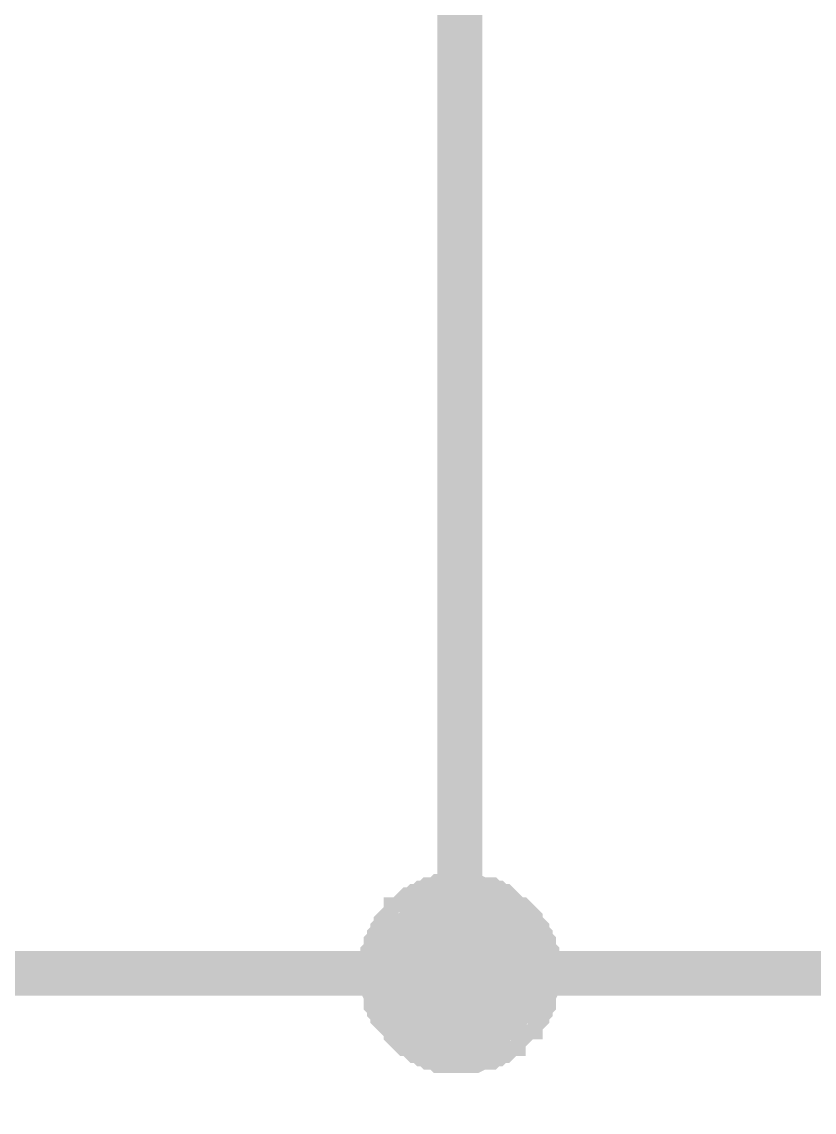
# Model space of a CAD drawing. Header units: millimetres. Extents: x 0 to 800, y 0 to 567.
# Drawn here: x 117.94 to 123.23, y 39.39 to 46.68 of the extents above; entities that cross this region are included whole.
import ezdxf

# ---------------------------------------------------------------- set-up
doc = ezdxf.new("R2010")
doc.units = ezdxf.units.MM
doc.layers.add('Sheet', color=255, linetype='Continuous')

msp = doc.modelspace()

# ---------------------------------------------------------------- linework, layer by layer
at = {"layer": 'Sheet'}
for points, const_width in [([(133.6785, 50.666), (133.6785, 40.3178), (120.8662, 40.3178)], 0.2997), ([(120.8662, 40.3178), (120.8662, 50.4868)], 0.2997), ([(120.351, 40.3178), (120.351, 40.3402), (120.351, 40.3626), (120.351, 40.4074), (120.351, 40.4298), (120.3734, 40.4522), (120.3734, 40.4746), (120.3734, 40.497), (120.3958, 40.5194), (120.3958, 40.5418), (120.4182, 40.5642), (120.4182, 40.5866), (120.4406, 40.609), (120.4406, 40.6314), (120.463, 40.6538), (120.4854, 40.6762), (120.5078, 40.6762), (120.5078, 40.6986), (120.5302, 40.721), (120.5526, 40.7434), (120.575, 40.7434), (120.5974, 40.7658), (120.6198, 40.7658), (120.6422, 40.7882), (120.6646, 40.7882), (120.687, 40.8106), (120.7094, 40.8106), (120.7318, 40.8106), (120.7542, 40.833), (120.7766, 40.833), (120.8214, 40.833), (120.8438, 40.833), (120.8662, 40.833)], 0.2997), ([(120.351, 40.3178), (120.351, 40.3402), (120.351, 40.3626), (120.351, 40.4074), (120.351, 40.4298), (120.3734, 40.4522), (120.3734, 40.4746), (120.3734, 40.497), (120.3958, 40.5194), (120.3958, 40.5418), (120.4182, 40.5642), (120.4182, 40.5866), (120.4406, 40.609), (120.4406, 40.6314), (120.463, 40.6538), (120.4854, 40.6762), (120.5078, 40.6762), (120.5078, 40.6986), (120.5302, 40.721), (120.5526, 40.7434), (120.575, 40.7434), (120.5974, 40.7658), (120.6198, 40.7658), (120.6422, 40.7882), (120.6646, 40.7882), (120.687, 40.8106), (120.7094, 40.8106), (120.7318, 40.8106), (120.7542, 40.833), (120.7766, 40.833), (120.8214, 40.833), (120.8438, 40.833), (120.8662, 40.833)], 0.2997), ([(120.351, 40.3178), (120.351, 40.3402), (120.351, 40.3626), (120.351, 40.4074), (120.351, 40.4298), (120.3734, 40.4522), (120.3734, 40.4746), (120.3734, 40.497), (120.3958, 40.5194), (120.3958, 40.5418), (120.4182, 40.5642), (120.4182, 40.5866), (120.4406, 40.609), (120.4406, 40.6314), (120.463, 40.6538), (120.4854, 40.6762), (120.5078, 40.6762), (120.5078, 40.6986), (120.5302, 40.721), (120.5526, 40.7434), (120.575, 40.7434), (120.5974, 40.7658), (120.6198, 40.7658), (120.6422, 40.7882), (120.6646, 40.7882), (120.687, 40.8106), (120.7094, 40.8106), (120.7318, 40.8106), (120.7542, 40.833), (120.7766, 40.833), (120.8214, 40.833), (120.8438, 40.833), (120.8662, 40.833)], 0.2997), ([(120.351, 40.3178), (120.351, 40.3402), (120.351, 40.3626), (120.351, 40.4074), (120.351, 40.4298), (120.3734, 40.4522), (120.3734, 40.4746), (120.3734, 40.497), (120.3958, 40.5194), (120.3958, 40.5418), (120.4182, 40.5642), (120.4182, 40.5866), (120.4406, 40.609), (120.4406, 40.6314), (120.463, 40.6538), (120.4854, 40.6762), (120.5078, 40.6762), (120.5078, 40.6986), (120.5302, 40.721), (120.5526, 40.7434), (120.575, 40.7434), (120.5974, 40.7658), (120.6198, 40.7658), (120.6422, 40.7882), (120.6646, 40.7882), (120.687, 40.8106), (120.7094, 40.8106), (120.7318, 40.8106), (120.7542, 40.833), (120.7766, 40.833), (120.8214, 40.833), (120.8438, 40.833), (120.8662, 40.833)], 0.2997), ([(120.351, 40.3178), (120.351, 40.3402), (120.351, 40.3626), (120.351, 40.4074), (120.351, 40.4298), (120.3734, 40.4522), (120.3734, 40.4746), (120.3734, 40.497), (120.3958, 40.5194), (120.3958, 40.5418), (120.4182, 40.5642), (120.4182, 40.5866), (120.4406, 40.609), (120.4406, 40.6314), (120.463, 40.6538), (120.4854, 40.6762), (120.5078, 40.6762), (120.5078, 40.6986), (120.5302, 40.721), (120.5526, 40.7434), (120.575, 40.7434), (120.5974, 40.7658), (120.6198, 40.7658), (120.6422, 40.7882), (120.6646, 40.7882), (120.687, 40.8106), (120.7094, 40.8106), (120.7318, 40.8106), (120.7542, 40.833), (120.7766, 40.833), (120.8214, 40.833), (120.8438, 40.833), (120.8662, 40.833)], 0.2997), ([(120.351, 40.3178), (120.351, 40.3402), (120.351, 40.3626), (120.351, 40.4074), (120.351, 40.4298), (120.3734, 40.4522), (120.3734, 40.4746), (120.3734, 40.497), (120.3958, 40.5194), (120.3958, 40.5418), (120.4182, 40.5642), (120.4182, 40.5866), (120.4406, 40.609), (120.4406, 40.6314), (120.463, 40.6538), (120.4854, 40.6762), (120.5078, 40.6762), (120.5078, 40.6986), (120.5302, 40.721), (120.5526, 40.7434), (120.575, 40.7434), (120.5974, 40.7658), (120.6198, 40.7658), (120.6422, 40.7882), (120.6646, 40.7882), (120.687, 40.8106), (120.7094, 40.8106), (120.7318, 40.8106), (120.7542, 40.833), (120.7766, 40.833), (120.8214, 40.833), (120.8438, 40.833), (120.8662, 40.833)], 0.2997), ([(120.8662, 40.833), (120.8662, 40.833)], 0.2997), ([(120.8662, 40.833), (120.8886, 40.833), (120.911, 40.833), (120.9334, 40.833), (120.9558, 40.833), (121.0006, 40.8106), (121.023, 40.8106), (121.0454, 40.8106), (121.0678, 40.7882), (121.0902, 40.7882), (121.1126, 40.7658), (121.135, 40.7658), (121.1574, 40.7434), (121.1574, 40.7434), (121.1798, 40.721), (121.2022, 40.6986), (121.2246, 40.6762), (121.247, 40.6762), (121.2694, 40.6538), (121.2694, 40.6314), (121.2918, 40.609), (121.3142, 40.5866), (121.3142, 40.5642), (121.3366, 40.5418), (121.3366, 40.5194), (121.359, 40.497), (121.359, 40.4746), (121.359, 40.4522), (121.3814, 40.4298), (121.3814, 40.4074), (121.3814, 40.3626), (121.3814, 40.3402), (121.3814, 40.3178)], 0.2997), ([(120.8662, 40.833), (120.8662, 40.833)], 0.2997), ([(120.8662, 40.833), (120.8886, 40.833), (120.911, 40.833), (120.9334, 40.833), (120.9558, 40.833), (121.0006, 40.8106), (121.023, 40.8106), (121.0454, 40.8106), (121.0678, 40.7882), (121.0902, 40.7882), (121.1126, 40.7658), (121.135, 40.7658), (121.1574, 40.7434), (121.1574, 40.7434), (121.1798, 40.721), (121.2022, 40.6986), (121.2246, 40.6762), (121.247, 40.6762), (121.2694, 40.6538), (121.2694, 40.6314), (121.2918, 40.609), (121.3142, 40.5866), (121.3142, 40.5642), (121.3366, 40.5418), (121.3366, 40.5194), (121.359, 40.497), (121.359, 40.4746), (121.359, 40.4522), (121.3814, 40.4298), (121.3814, 40.4074), (121.3814, 40.3626), (121.3814, 40.3402), (121.3814, 40.3178)], 0.2997), ([(120.8662, 40.833), (120.8662, 40.833)], 0.2997), ([(120.8662, 40.833), (120.8886, 40.833), (120.911, 40.833), (120.9334, 40.833), (120.9558, 40.833), (121.0006, 40.8106), (121.023, 40.8106), (121.0454, 40.8106), (121.0678, 40.7882), (121.0902, 40.7882), (121.1126, 40.7658), (121.135, 40.7658), (121.1574, 40.7434), (121.1574, 40.7434), (121.1798, 40.721), (121.2022, 40.6986), (121.2246, 40.6762), (121.247, 40.6762), (121.2694, 40.6538), (121.2694, 40.6314), (121.2918, 40.609), (121.3142, 40.5866), (121.3142, 40.5642), (121.3366, 40.5418), (121.3366, 40.5194), (121.359, 40.497), (121.359, 40.4746), (121.359, 40.4522), (121.3814, 40.4298), (121.3814, 40.4074), (121.3814, 40.3626), (121.3814, 40.3402), (121.3814, 40.3178)], 0.2997), ([(120.8662, 40.833), (120.8662, 40.833)], 0.2997), ([(120.8662, 40.833), (120.8886, 40.833), (120.911, 40.833), (120.9334, 40.833), (120.9558, 40.833), (121.0006, 40.8106), (121.023, 40.8106), (121.0454, 40.8106), (121.0678, 40.7882), (121.0902, 40.7882), (121.1126, 40.7658), (121.135, 40.7658), (121.1574, 40.7434), (121.1574, 40.7434), (121.1798, 40.721), (121.2022, 40.6986), (121.2246, 40.6762), (121.247, 40.6762), (121.2694, 40.6538), (121.2694, 40.6314), (121.2918, 40.609), (121.3142, 40.5866), (121.3142, 40.5642), (121.3366, 40.5418), (121.3366, 40.5194), (121.359, 40.497), (121.359, 40.4746), (121.359, 40.4522), (121.3814, 40.4298), (121.3814, 40.4074), (121.3814, 40.3626), (121.3814, 40.3402), (121.3814, 40.3178)], 0.2997), ([(120.8662, 40.833), (120.8662, 40.833)], 0.2997), ([(120.8662, 40.833), (120.8886, 40.833), (120.911, 40.833), (120.9334, 40.833), (120.9558, 40.833), (121.0006, 40.8106), (121.023, 40.8106), (121.0454, 40.8106), (121.0678, 40.7882), (121.0902, 40.7882), (121.1126, 40.7658), (121.135, 40.7658), (121.1574, 40.7434), (121.1574, 40.7434), (121.1798, 40.721), (121.2022, 40.6986), (121.2246, 40.6762), (121.247, 40.6762), (121.2694, 40.6538), (121.2694, 40.6314), (121.2918, 40.609), (121.3142, 40.5866), (121.3142, 40.5642), (121.3366, 40.5418), (121.3366, 40.5194), (121.359, 40.497), (121.359, 40.4746), (121.359, 40.4522), (121.3814, 40.4298), (121.3814, 40.4074), (121.3814, 40.3626), (121.3814, 40.3402), (121.3814, 40.3178)], 0.2997), ([(120.8662, 40.833), (120.8662, 40.833)], 0.2997), ([(120.8662, 40.833), (120.8886, 40.833), (120.911, 40.833), (120.9334, 40.833), (120.9558, 40.833), (121.0006, 40.8106), (121.023, 40.8106), (121.0454, 40.8106), (121.0678, 40.7882), (121.0902, 40.7882), (121.1126, 40.7658), (121.135, 40.7658), (121.1574, 40.7434), (121.1574, 40.7434), (121.1798, 40.721), (121.2022, 40.6986), (121.2246, 40.6762), (121.247, 40.6762), (121.2694, 40.6538), (121.2694, 40.6314), (121.2918, 40.609), (121.3142, 40.5866), (121.3142, 40.5642), (121.3366, 40.5418), (121.3366, 40.5194), (121.359, 40.497), (121.359, 40.4746), (121.359, 40.4522), (121.3814, 40.4298), (121.3814, 40.4074), (121.3814, 40.3626), (121.3814, 40.3402), (121.3814, 40.3178)], 0.2997), ([(120.351, 40.3178), (120.351, 40.3402), (120.351, 40.3626), (120.351, 40.4074), (120.351, 40.4298), (120.3734, 40.4522), (120.3734, 40.4746), (120.3734, 40.497), (120.3958, 40.5194), (120.3958, 40.5418), (120.4182, 40.5642), (120.4182, 40.5866), (120.4406, 40.609), (120.4406, 40.6314), (120.463, 40.6538), (120.4854, 40.6762), (120.5078, 40.6762), (120.5078, 40.6986), (120.5302, 40.721), (120.5526, 40.7434), (120.575, 40.7434), (120.5974, 40.7658), (120.6198, 40.7658), (120.6422, 40.7882), (120.6646, 40.7882), (120.687, 40.8106), (120.7094, 40.8106), (120.7318, 40.8106), (120.7542, 40.833), (120.7766, 40.833), (120.8214, 40.833), (120.8438, 40.833), (120.8662, 40.833)], 0.0991), ([(120.351, 40.3178), (120.351, 40.3402), (120.351, 40.3626), (120.351, 40.4074), (120.351, 40.4298), (120.3734, 40.4522), (120.3734, 40.4746), (120.3734, 40.497), (120.3958, 40.5194), (120.3958, 40.5418), (120.4182, 40.5642), (120.4182, 40.5866), (120.4406, 40.609), (120.4406, 40.6314), (120.463, 40.6538), (120.4854, 40.6762), (120.5078, 40.6762), (120.5078, 40.6986), (120.5302, 40.721), (120.5526, 40.7434), (120.575, 40.7434), (120.5974, 40.7658), (120.6198, 40.7658), (120.6422, 40.7882), (120.6646, 40.7882), (120.687, 40.8106), (120.7094, 40.8106), (120.7318, 40.8106), (120.7542, 40.833), (120.7766, 40.833), (120.8214, 40.833), (120.8438, 40.833), (120.8662, 40.833)], 0.0991), ([(120.351, 40.3178), (120.351, 40.3402), (120.351, 40.3626), (120.351, 40.4074), (120.351, 40.4298), (120.3734, 40.4522), (120.3734, 40.4746), (120.3734, 40.497), (120.3958, 40.5194), (120.3958, 40.5418), (120.4182, 40.5642), (120.4182, 40.5866), (120.4406, 40.609), (120.4406, 40.6314), (120.463, 40.6538), (120.4854, 40.6762), (120.5078, 40.6762), (120.5078, 40.6986), (120.5302, 40.721), (120.5526, 40.7434), (120.575, 40.7434), (120.5974, 40.7658), (120.6198, 40.7658), (120.6422, 40.7882), (120.6646, 40.7882), (120.687, 40.8106), (120.7094, 40.8106), (120.7318, 40.8106), (120.7542, 40.833), (120.7766, 40.833), (120.8214, 40.833), (120.8438, 40.833), (120.8662, 40.833)], 0.0991), ([(120.351, 40.3178), (120.351, 40.3402), (120.351, 40.3626), (120.351, 40.4074), (120.351, 40.4298), (120.3734, 40.4522), (120.3734, 40.4746), (120.3734, 40.497), (120.3958, 40.5194), (120.3958, 40.5418), (120.4182, 40.5642), (120.4182, 40.5866), (120.4406, 40.609), (120.4406, 40.6314), (120.463, 40.6538), (120.4854, 40.6762), (120.5078, 40.6762), (120.5078, 40.6986), (120.5302, 40.721), (120.5526, 40.7434), (120.575, 40.7434), (120.5974, 40.7658), (120.6198, 40.7658), (120.6422, 40.7882), (120.6646, 40.7882), (120.687, 40.8106), (120.7094, 40.8106), (120.7318, 40.8106), (120.7542, 40.833), (120.7766, 40.833), (120.8214, 40.833), (120.8438, 40.833), (120.8662, 40.833)], 0.0991), ([(120.351, 40.3178), (120.351, 40.3402), (120.351, 40.3626), (120.351, 40.4074), (120.351, 40.4298), (120.3734, 40.4522), (120.3734, 40.4746), (120.3734, 40.497), (120.3958, 40.5194), (120.3958, 40.5418), (120.4182, 40.5642), (120.4182, 40.5866), (120.4406, 40.609), (120.4406, 40.6314), (120.463, 40.6538), (120.4854, 40.6762), (120.5078, 40.6762), (120.5078, 40.6986), (120.5302, 40.721), (120.5526, 40.7434), (120.575, 40.7434), (120.5974, 40.7658), (120.6198, 40.7658), (120.6422, 40.7882), (120.6646, 40.7882), (120.687, 40.8106), (120.7094, 40.8106), (120.7318, 40.8106), (120.7542, 40.833), (120.7766, 40.833), (120.8214, 40.833), (120.8438, 40.833), (120.8662, 40.833)], 0.0991), ([(120.351, 40.3178), (120.351, 40.3402), (120.351, 40.3626), (120.351, 40.4074), (120.351, 40.4298), (120.3734, 40.4522), (120.3734, 40.4746), (120.3734, 40.497), (120.3958, 40.5194), (120.3958, 40.5418), (120.4182, 40.5642), (120.4182, 40.5866), (120.4406, 40.609), (120.4406, 40.6314), (120.463, 40.6538), (120.4854, 40.6762), (120.5078, 40.6762), (120.5078, 40.6986), (120.5302, 40.721), (120.5526, 40.7434), (120.575, 40.7434), (120.5974, 40.7658), (120.6198, 40.7658), (120.6422, 40.7882), (120.6646, 40.7882), (120.687, 40.8106), (120.7094, 40.8106), (120.7318, 40.8106), (120.7542, 40.833), (120.7766, 40.833), (120.8214, 40.833), (120.8438, 40.833), (120.8662, 40.833)], 0.0991), ([(120.8662, 40.833), (120.8662, 40.833)], 0.0991), ([(120.8662, 40.833), (120.8886, 40.833), (120.911, 40.833), (120.9334, 40.833), (120.9558, 40.833), (121.0006, 40.8106), (121.023, 40.8106), (121.0454, 40.8106), (121.0678, 40.7882), (121.0902, 40.7882), (121.1126, 40.7658), (121.135, 40.7658), (121.1574, 40.7434), (121.1574, 40.7434), (121.1798, 40.721), (121.2022, 40.6986), (121.2246, 40.6762), (121.247, 40.6762), (121.2694, 40.6538), (121.2694, 40.6314), (121.2918, 40.609), (121.3142, 40.5866), (121.3142, 40.5642), (121.3366, 40.5418), (121.3366, 40.5194), (121.359, 40.497), (121.359, 40.4746), (121.359, 40.4522), (121.3814, 40.4298), (121.3814, 40.4074), (121.3814, 40.3626), (121.3814, 40.3402), (121.3814, 40.3178)], 0.0991), ([(120.8662, 40.833), (120.8662, 40.833)], 0.0991), ([(120.8662, 40.833), (120.8886, 40.833), (120.911, 40.833), (120.9334, 40.833), (120.9558, 40.833), (121.0006, 40.8106), (121.023, 40.8106), (121.0454, 40.8106), (121.0678, 40.7882), (121.0902, 40.7882), (121.1126, 40.7658), (121.135, 40.7658), (121.1574, 40.7434), (121.1574, 40.7434), (121.1798, 40.721), (121.2022, 40.6986), (121.2246, 40.6762), (121.247, 40.6762), (121.2694, 40.6538), (121.2694, 40.6314), (121.2918, 40.609), (121.3142, 40.5866), (121.3142, 40.5642), (121.3366, 40.5418), (121.3366, 40.5194), (121.359, 40.497), (121.359, 40.4746), (121.359, 40.4522), (121.3814, 40.4298), (121.3814, 40.4074), (121.3814, 40.3626), (121.3814, 40.3402), (121.3814, 40.3178)], 0.0991), ([(120.8662, 40.833), (120.8662, 40.833)], 0.0991), ([(120.8662, 40.833), (120.8886, 40.833), (120.911, 40.833), (120.9334, 40.833), (120.9558, 40.833), (121.0006, 40.8106), (121.023, 40.8106), (121.0454, 40.8106), (121.0678, 40.7882), (121.0902, 40.7882), (121.1126, 40.7658), (121.135, 40.7658), (121.1574, 40.7434), (121.1574, 40.7434), (121.1798, 40.721), (121.2022, 40.6986), (121.2246, 40.6762), (121.247, 40.6762), (121.2694, 40.6538), (121.2694, 40.6314), (121.2918, 40.609), (121.3142, 40.5866), (121.3142, 40.5642), (121.3366, 40.5418), (121.3366, 40.5194), (121.359, 40.497), (121.359, 40.4746), (121.359, 40.4522), (121.3814, 40.4298), (121.3814, 40.4074), (121.3814, 40.3626), (121.3814, 40.3402), (121.3814, 40.3178)], 0.0991), ([(120.8662, 40.833), (120.8662, 40.833)], 0.0991), ([(120.8662, 40.833), (120.8886, 40.833), (120.911, 40.833), (120.9334, 40.833), (120.9558, 40.833), (121.0006, 40.8106), (121.023, 40.8106), (121.0454, 40.8106), (121.0678, 40.7882), (121.0902, 40.7882), (121.1126, 40.7658), (121.135, 40.7658), (121.1574, 40.7434), (121.1574, 40.7434), (121.1798, 40.721), (121.2022, 40.6986), (121.2246, 40.6762), (121.247, 40.6762), (121.2694, 40.6538), (121.2694, 40.6314), (121.2918, 40.609), (121.3142, 40.5866), (121.3142, 40.5642), (121.3366, 40.5418), (121.3366, 40.5194), (121.359, 40.497), (121.359, 40.4746), (121.359, 40.4522), (121.3814, 40.4298), (121.3814, 40.4074), (121.3814, 40.3626), (121.3814, 40.3402), (121.3814, 40.3178)], 0.0991), ([(120.8662, 40.833), (120.8662, 40.833)], 0.0991), ([(120.8662, 40.833), (120.8886, 40.833), (120.911, 40.833), (120.9334, 40.833), (120.9558, 40.833), (121.0006, 40.8106), (121.023, 40.8106), (121.0454, 40.8106), (121.0678, 40.7882), (121.0902, 40.7882), (121.1126, 40.7658), (121.135, 40.7658), (121.1574, 40.7434), (121.1574, 40.7434), (121.1798, 40.721), (121.2022, 40.6986), (121.2246, 40.6762), (121.247, 40.6762), (121.2694, 40.6538), (121.2694, 40.6314), (121.2918, 40.609), (121.3142, 40.5866), (121.3142, 40.5642), (121.3366, 40.5418), (121.3366, 40.5194), (121.359, 40.497), (121.359, 40.4746), (121.359, 40.4522), (121.3814, 40.4298), (121.3814, 40.4074), (121.3814, 40.3626), (121.3814, 40.3402), (121.3814, 40.3178)], 0.0991), ([(120.8662, 40.833), (120.8662, 40.833)], 0.0991), ([(120.8662, 40.833), (120.8886, 40.833), (120.911, 40.833), (120.9334, 40.833), (120.9558, 40.833), (121.0006, 40.8106), (121.023, 40.8106), (121.0454, 40.8106), (121.0678, 40.7882), (121.0902, 40.7882), (121.1126, 40.7658), (121.135, 40.7658), (121.1574, 40.7434), (121.1574, 40.7434), (121.1798, 40.721), (121.2022, 40.6986), (121.2246, 40.6762), (121.247, 40.6762), (121.2694, 40.6538), (121.2694, 40.6314), (121.2918, 40.609), (121.3142, 40.5866), (121.3142, 40.5642), (121.3366, 40.5418), (121.3366, 40.5194), (121.359, 40.497), (121.359, 40.4746), (121.359, 40.4522), (121.3814, 40.4298), (121.3814, 40.4074), (121.3814, 40.3626), (121.3814, 40.3402), (121.3814, 40.3178)], 0.0991), ([(114.5496, 30.9327), (114.5496, 40.2506), (114.5496, 40.3178), (120.8662, 40.3178)], 0.2997), ([(120.8662, 39.8026), (120.8438, 39.8026), (120.8214, 39.8026), (120.7766, 39.8026), (120.7542, 39.8026), (120.7318, 39.825), (120.7094, 39.825), (120.687, 39.825), (120.6646, 39.8474), (120.6422, 39.8474), (120.6198, 39.8698), (120.5974, 39.8698), (120.575, 39.8922), (120.5526, 39.9146), (120.5302, 39.9146), (120.5078, 39.937), (120.5078, 39.9594), (120.4854, 39.9818), (120.463, 40.0042), (120.4406, 40.0266), (120.4406, 40.0266), (120.4182, 40.049), (120.4182, 40.0714), (120.3958, 40.0938), (120.3958, 40.1162), (120.3734, 40.1386), (120.3734, 40.161), (120.3734, 40.1834), (120.351, 40.2282), (120.351, 40.2506), (120.351, 40.273), (120.351, 40.2954), (120.351, 40.3178)], 0.2997), ([(120.351, 40.3178), (120.351, 40.3178)], 0.2997), ([(120.8662, 39.8026), (120.8438, 39.8026), (120.8214, 39.8026), (120.7766, 39.8026), (120.7542, 39.8026), (120.7318, 39.825), (120.7094, 39.825), (120.687, 39.825), (120.6646, 39.8474), (120.6422, 39.8474), (120.6198, 39.8698), (120.5974, 39.8698), (120.575, 39.8922), (120.5526, 39.9146), (120.5302, 39.9146), (120.5078, 39.937), (120.5078, 39.9594), (120.4854, 39.9818), (120.463, 40.0042), (120.4406, 40.0266), (120.4406, 40.0266), (120.4182, 40.049), (120.4182, 40.0714), (120.3958, 40.0938), (120.3958, 40.1162), (120.3734, 40.1386), (120.3734, 40.161), (120.3734, 40.1834), (120.351, 40.2282), (120.351, 40.2506), (120.351, 40.273), (120.351, 40.2954), (120.351, 40.3178)], 0.2997), ([(120.351, 40.3178), (120.351, 40.3178)], 0.2997), ([(120.8662, 39.8026), (120.8438, 39.8026), (120.8214, 39.8026), (120.7766, 39.8026), (120.7542, 39.8026), (120.7318, 39.825), (120.7094, 39.825), (120.687, 39.825), (120.6646, 39.8474), (120.6422, 39.8474), (120.6198, 39.8698), (120.5974, 39.8698), (120.575, 39.8922), (120.5526, 39.9146), (120.5302, 39.9146), (120.5078, 39.937), (120.5078, 39.9594), (120.4854, 39.9818), (120.463, 40.0042), (120.4406, 40.0266), (120.4406, 40.0266), (120.4182, 40.049), (120.4182, 40.0714), (120.3958, 40.0938), (120.3958, 40.1162), (120.3734, 40.1386), (120.3734, 40.161), (120.3734, 40.1834), (120.351, 40.2282), (120.351, 40.2506), (120.351, 40.273), (120.351, 40.2954), (120.351, 40.3178)], 0.2997), ([(120.351, 40.3178), (120.351, 40.3178)], 0.2997), ([(120.8662, 39.8026), (120.8438, 39.8026), (120.8214, 39.8026), (120.7766, 39.8026), (120.7542, 39.8026), (120.7318, 39.825), (120.7094, 39.825), (120.687, 39.825), (120.6646, 39.8474), (120.6422, 39.8474), (120.6198, 39.8698), (120.5974, 39.8698), (120.575, 39.8922), (120.5526, 39.9146), (120.5302, 39.9146), (120.5078, 39.937), (120.5078, 39.9594), (120.4854, 39.9818), (120.463, 40.0042), (120.4406, 40.0266), (120.4406, 40.0266), (120.4182, 40.049), (120.4182, 40.0714), (120.3958, 40.0938), (120.3958, 40.1162), (120.3734, 40.1386), (120.3734, 40.161), (120.3734, 40.1834), (120.351, 40.2282), (120.351, 40.2506), (120.351, 40.273), (120.351, 40.2954), (120.351, 40.3178)], 0.2997), ([(120.351, 40.3178), (120.351, 40.3178)], 0.2997), ([(120.8662, 39.8026), (120.8438, 39.8026), (120.8214, 39.8026), (120.7766, 39.8026), (120.7542, 39.8026), (120.7318, 39.825), (120.7094, 39.825), (120.687, 39.825), (120.6646, 39.8474), (120.6422, 39.8474), (120.6198, 39.8698), (120.5974, 39.8698), (120.575, 39.8922), (120.5526, 39.9146), (120.5302, 39.9146), (120.5078, 39.937), (120.5078, 39.9594), (120.4854, 39.9818), (120.463, 40.0042), (120.4406, 40.0266), (120.4406, 40.0266), (120.4182, 40.049), (120.4182, 40.0714), (120.3958, 40.0938), (120.3958, 40.1162), (120.3734, 40.1386), (120.3734, 40.161), (120.3734, 40.1834), (120.351, 40.2282), (120.351, 40.2506), (120.351, 40.273), (120.351, 40.2954), (120.351, 40.3178)], 0.2997), ([(120.351, 40.3178), (120.351, 40.3178)], 0.2997), ([(120.8662, 39.8026), (120.8438, 39.8026), (120.8214, 39.8026), (120.7766, 39.8026), (120.7542, 39.8026), (120.7318, 39.825), (120.7094, 39.825), (120.687, 39.825), (120.6646, 39.8474), (120.6422, 39.8474), (120.6198, 39.8698), (120.5974, 39.8698), (120.575, 39.8922), (120.5526, 39.9146), (120.5302, 39.9146), (120.5078, 39.937), (120.5078, 39.9594), (120.4854, 39.9818), (120.463, 40.0042), (120.4406, 40.0266), (120.4406, 40.0266), (120.4182, 40.049), (120.4182, 40.0714), (120.3958, 40.0938), (120.3958, 40.1162), (120.3734, 40.1386), (120.3734, 40.161), (120.3734, 40.1834), (120.351, 40.2282), (120.351, 40.2506), (120.351, 40.273), (120.351, 40.2954), (120.351, 40.3178)], 0.2997), ([(120.351, 40.3178), (120.351, 40.3178)], 0.2997), ([(121.3814, 40.3178), (121.3814, 40.2954), (121.3814, 40.273), (121.3814, 40.2506), (121.3814, 40.2282), (121.359, 40.1834), (121.359, 40.161), (121.359, 40.1386), (121.3366, 40.1162), (121.3366, 40.0938), (121.3142, 40.0714), (121.3142, 40.049), (121.2918, 40.0266), (121.2694, 40.0266), (121.2694, 40.0042), (121.247, 39.9818), (121.2246, 39.9594), (121.2022, 39.937), (121.1798, 39.9146), (121.1574, 39.9146), (121.1574, 39.8922), (121.135, 39.8698), (121.1126, 39.8698), (121.0902, 39.8474), (121.0678, 39.8474), (121.0454, 39.825), (121.023, 39.825), (121.0006, 39.825), (120.9558, 39.8026), (120.9334, 39.8026), (120.911, 39.8026), (120.8886, 39.8026), (120.8662, 39.8026)], 0.2997), ([(121.3814, 40.3178), (121.3814, 40.2954), (121.3814, 40.273), (121.3814, 40.2506), (121.3814, 40.2282), (121.359, 40.1834), (121.359, 40.161), (121.359, 40.1386), (121.3366, 40.1162), (121.3366, 40.0938), (121.3142, 40.0714), (121.3142, 40.049), (121.2918, 40.0266), (121.2694, 40.0266), (121.2694, 40.0042), (121.247, 39.9818), (121.2246, 39.9594), (121.2022, 39.937), (121.1798, 39.9146), (121.1574, 39.9146), (121.1574, 39.8922), (121.135, 39.8698), (121.1126, 39.8698), (121.0902, 39.8474), (121.0678, 39.8474), (121.0454, 39.825), (121.023, 39.825), (121.0006, 39.825), (120.9558, 39.8026), (120.9334, 39.8026), (120.911, 39.8026), (120.8886, 39.8026), (120.8662, 39.8026)], 0.2997), ([(121.3814, 40.3178), (121.3814, 40.2954), (121.3814, 40.273), (121.3814, 40.2506), (121.3814, 40.2282), (121.359, 40.1834), (121.359, 40.161), (121.359, 40.1386), (121.3366, 40.1162), (121.3366, 40.0938), (121.3142, 40.0714), (121.3142, 40.049), (121.2918, 40.0266), (121.2694, 40.0266), (121.2694, 40.0042), (121.247, 39.9818), (121.2246, 39.9594), (121.2022, 39.937), (121.1798, 39.9146), (121.1574, 39.9146), (121.1574, 39.8922), (121.135, 39.8698), (121.1126, 39.8698), (121.0902, 39.8474), (121.0678, 39.8474), (121.0454, 39.825), (121.023, 39.825), (121.0006, 39.825), (120.9558, 39.8026), (120.9334, 39.8026), (120.911, 39.8026), (120.8886, 39.8026), (120.8662, 39.8026)], 0.2997), ([(121.3814, 40.3178), (121.3814, 40.2954), (121.3814, 40.273), (121.3814, 40.2506), (121.3814, 40.2282), (121.359, 40.1834), (121.359, 40.161), (121.359, 40.1386), (121.3366, 40.1162), (121.3366, 40.0938), (121.3142, 40.0714), (121.3142, 40.049), (121.2918, 40.0266), (121.2694, 40.0266), (121.2694, 40.0042), (121.247, 39.9818), (121.2246, 39.9594), (121.2022, 39.937), (121.1798, 39.9146), (121.1574, 39.9146), (121.1574, 39.8922), (121.135, 39.8698), (121.1126, 39.8698), (121.0902, 39.8474), (121.0678, 39.8474), (121.0454, 39.825), (121.023, 39.825), (121.0006, 39.825), (120.9558, 39.8026), (120.9334, 39.8026), (120.911, 39.8026), (120.8886, 39.8026), (120.8662, 39.8026)], 0.2997), ([(121.3814, 40.3178), (121.3814, 40.2954), (121.3814, 40.273), (121.3814, 40.2506), (121.3814, 40.2282), (121.359, 40.1834), (121.359, 40.161), (121.359, 40.1386), (121.3366, 40.1162), (121.3366, 40.0938), (121.3142, 40.0714), (121.3142, 40.049), (121.2918, 40.0266), (121.2694, 40.0266), (121.2694, 40.0042), (121.247, 39.9818), (121.2246, 39.9594), (121.2022, 39.937), (121.1798, 39.9146), (121.1574, 39.9146), (121.1574, 39.8922), (121.135, 39.8698), (121.1126, 39.8698), (121.0902, 39.8474), (121.0678, 39.8474), (121.0454, 39.825), (121.023, 39.825), (121.0006, 39.825), (120.9558, 39.8026), (120.9334, 39.8026), (120.911, 39.8026), (120.8886, 39.8026), (120.8662, 39.8026)], 0.2997), ([(121.3814, 40.3178), (121.3814, 40.2954), (121.3814, 40.273), (121.3814, 40.2506), (121.3814, 40.2282), (121.359, 40.1834), (121.359, 40.161), (121.359, 40.1386), (121.3366, 40.1162), (121.3366, 40.0938), (121.3142, 40.0714), (121.3142, 40.049), (121.2918, 40.0266), (121.2694, 40.0266), (121.2694, 40.0042), (121.247, 39.9818), (121.2246, 39.9594), (121.2022, 39.937), (121.1798, 39.9146), (121.1574, 39.9146), (121.1574, 39.8922), (121.135, 39.8698), (121.1126, 39.8698), (121.0902, 39.8474), (121.0678, 39.8474), (121.0454, 39.825), (121.023, 39.825), (121.0006, 39.825), (120.9558, 39.8026), (120.9334, 39.8026), (120.911, 39.8026), (120.8886, 39.8026), (120.8662, 39.8026)], 0.2997), ([(121.3814, 40.3178), (121.3814, 40.3178), (121.3814, 40.3178), (121.3814, 40.3178), (121.3814, 40.3178), (121.3814, 40.3178), (121.3814, 40.3178), (121.3814, 40.3178), (121.3814, 40.3178), (121.3814, 40.3178), (121.3814, 40.3178), (121.3814, 40.3178), (121.3814, 40.3178), (121.3814, 40.3178), (121.3814, 40.3178), (121.3814, 40.3178), (121.3814, 40.3178), (121.3814, 40.3178), (121.3814, 40.3178), (121.3814, 40.3178), (121.3814, 40.3178), (121.3814, 40.3178), (121.3814, 40.3178), (121.3814, 40.3178), (121.3814, 40.3178), (121.3814, 40.3178), (121.3814, 40.3178), (121.3814, 40.3178), (121.3814, 40.3178), (121.3814, 40.3178), (121.3814, 40.3178), (121.3814, 40.3178), (121.3814, 40.3178)], 0.2997), ([(121.3814, 40.3178), (121.3814, 40.3178)], 0.2997), ([(121.3814, 40.3178), (121.3814, 40.3178), (121.3814, 40.3178), (121.3814, 40.3178), (121.3814, 40.3178), (121.3814, 40.3178), (121.3814, 40.3178), (121.3814, 40.3178), (121.3814, 40.3178), (121.3814, 40.3178), (121.3814, 40.3178), (121.3814, 40.3178), (121.3814, 40.3178), (121.3814, 40.3178), (121.3814, 40.3178), (121.3814, 40.3178), (121.3814, 40.3178), (121.3814, 40.3178), (121.3814, 40.3178), (121.3814, 40.3178), (121.3814, 40.3178), (121.3814, 40.3178), (121.3814, 40.3178), (121.3814, 40.3178), (121.3814, 40.3178), (121.3814, 40.3178), (121.3814, 40.3178), (121.3814, 40.3178), (121.3814, 40.3178), (121.3814, 40.3178), (121.3814, 40.3178), (121.3814, 40.3178), (121.3814, 40.3178)], 0.2997), ([(121.3814, 40.3178), (121.3814, 40.3178)], 0.2997), ([(121.3814, 40.3178), (121.3814, 40.3178), (121.3814, 40.3178), (121.3814, 40.3178), (121.3814, 40.3178), (121.3814, 40.3178), (121.3814, 40.3178), (121.3814, 40.3178), (121.3814, 40.3178), (121.3814, 40.3178), (121.3814, 40.3178), (121.3814, 40.3178), (121.3814, 40.3178), (121.3814, 40.3178), (121.3814, 40.3178), (121.3814, 40.3178), (121.3814, 40.3178), (121.3814, 40.3178), (121.3814, 40.3178), (121.3814, 40.3178), (121.3814, 40.3178), (121.3814, 40.3178), (121.3814, 40.3178), (121.3814, 40.3178), (121.3814, 40.3178), (121.3814, 40.3178), (121.3814, 40.3178), (121.3814, 40.3178), (121.3814, 40.3178), (121.3814, 40.3178), (121.3814, 40.3178), (121.3814, 40.3178), (121.3814, 40.3178)], 0.2997), ([(121.3814, 40.3178), (121.3814, 40.3178)], 0.2997), ([(121.3814, 40.3178), (121.3814, 40.3178), (121.3814, 40.3178), (121.3814, 40.3178), (121.3814, 40.3178), (121.3814, 40.3178), (121.3814, 40.3178), (121.3814, 40.3178), (121.3814, 40.3178), (121.3814, 40.3178), (121.3814, 40.3178), (121.3814, 40.3178), (121.3814, 40.3178), (121.3814, 40.3178), (121.3814, 40.3178), (121.3814, 40.3178), (121.3814, 40.3178), (121.3814, 40.3178), (121.3814, 40.3178), (121.3814, 40.3178), (121.3814, 40.3178), (121.3814, 40.3178), (121.3814, 40.3178), (121.3814, 40.3178), (121.3814, 40.3178), (121.3814, 40.3178), (121.3814, 40.3178), (121.3814, 40.3178), (121.3814, 40.3178), (121.3814, 40.3178), (121.3814, 40.3178), (121.3814, 40.3178), (121.3814, 40.3178)], 0.2997), ([(121.3814, 40.3178), (121.3814, 40.3178)], 0.2997), ([(121.3814, 40.3178), (121.3814, 40.3178), (121.3814, 40.3178), (121.3814, 40.3178), (121.3814, 40.3178), (121.3814, 40.3178), (121.3814, 40.3178), (121.3814, 40.3178), (121.3814, 40.3178), (121.3814, 40.3178), (121.3814, 40.3178), (121.3814, 40.3178), (121.3814, 40.3178), (121.3814, 40.3178), (121.3814, 40.3178), (121.3814, 40.3178), (121.3814, 40.3178), (121.3814, 40.3178), (121.3814, 40.3178), (121.3814, 40.3178), (121.3814, 40.3178), (121.3814, 40.3178), (121.3814, 40.3178), (121.3814, 40.3178), (121.3814, 40.3178), (121.3814, 40.3178), (121.3814, 40.3178), (121.3814, 40.3178), (121.3814, 40.3178), (121.3814, 40.3178), (121.3814, 40.3178), (121.3814, 40.3178), (121.3814, 40.3178)], 0.2997), ([(121.3814, 40.3178), (121.3814, 40.3178)], 0.2997), ([(121.3814, 40.3178), (121.3814, 40.3178), (121.3814, 40.3178), (121.3814, 40.3178), (121.3814, 40.3178), (121.3814, 40.3178), (121.3814, 40.3178), (121.3814, 40.3178), (121.3814, 40.3178), (121.3814, 40.3178), (121.3814, 40.3178), (121.3814, 40.3178), (121.3814, 40.3178), (121.3814, 40.3178), (121.3814, 40.3178), (121.3814, 40.3178), (121.3814, 40.3178), (121.3814, 40.3178), (121.3814, 40.3178), (121.3814, 40.3178), (121.3814, 40.3178), (121.3814, 40.3178), (121.3814, 40.3178), (121.3814, 40.3178), (121.3814, 40.3178), (121.3814, 40.3178), (121.3814, 40.3178), (121.3814, 40.3178), (121.3814, 40.3178), (121.3814, 40.3178), (121.3814, 40.3178), (121.3814, 40.3178), (121.3814, 40.3178)], 0.2997), ([(121.3814, 40.3178), (121.3814, 40.3178)], 0.2997), ([(120.8662, 39.8026), (120.8438, 39.8026), (120.8214, 39.8026), (120.7766, 39.8026), (120.7542, 39.8026), (120.7318, 39.825), (120.7094, 39.825), (120.687, 39.825), (120.6646, 39.8474), (120.6422, 39.8474), (120.6198, 39.8698), (120.5974, 39.8698), (120.575, 39.8922), (120.5526, 39.9146), (120.5302, 39.9146), (120.5078, 39.937), (120.5078, 39.9594), (120.4854, 39.9818), (120.463, 40.0042), (120.4406, 40.0266), (120.4406, 40.0266), (120.4182, 40.049), (120.4182, 40.0714), (120.3958, 40.0938), (120.3958, 40.1162), (120.3734, 40.1386), (120.3734, 40.161), (120.3734, 40.1834), (120.351, 40.2282), (120.351, 40.2506), (120.351, 40.273), (120.351, 40.2954), (120.351, 40.3178)], 0.0991), ([(120.351, 40.3178), (120.351, 40.3178)], 0.0991), ([(120.8662, 39.8026), (120.8438, 39.8026), (120.8214, 39.8026), (120.7766, 39.8026), (120.7542, 39.8026), (120.7318, 39.825), (120.7094, 39.825), (120.687, 39.825), (120.6646, 39.8474), (120.6422, 39.8474), (120.6198, 39.8698), (120.5974, 39.8698), (120.575, 39.8922), (120.5526, 39.9146), (120.5302, 39.9146), (120.5078, 39.937), (120.5078, 39.9594), (120.4854, 39.9818), (120.463, 40.0042), (120.4406, 40.0266), (120.4406, 40.0266), (120.4182, 40.049), (120.4182, 40.0714), (120.3958, 40.0938), (120.3958, 40.1162), (120.3734, 40.1386), (120.3734, 40.161), (120.3734, 40.1834), (120.351, 40.2282), (120.351, 40.2506), (120.351, 40.273), (120.351, 40.2954), (120.351, 40.3178)], 0.0991), ([(120.351, 40.3178), (120.351, 40.3178)], 0.0991), ([(120.8662, 39.8026), (120.8438, 39.8026), (120.8214, 39.8026), (120.7766, 39.8026), (120.7542, 39.8026), (120.7318, 39.825), (120.7094, 39.825), (120.687, 39.825), (120.6646, 39.8474), (120.6422, 39.8474), (120.6198, 39.8698), (120.5974, 39.8698), (120.575, 39.8922), (120.5526, 39.9146), (120.5302, 39.9146), (120.5078, 39.937), (120.5078, 39.9594), (120.4854, 39.9818), (120.463, 40.0042), (120.4406, 40.0266), (120.4406, 40.0266), (120.4182, 40.049), (120.4182, 40.0714), (120.3958, 40.0938), (120.3958, 40.1162), (120.3734, 40.1386), (120.3734, 40.161), (120.3734, 40.1834), (120.351, 40.2282), (120.351, 40.2506), (120.351, 40.273), (120.351, 40.2954), (120.351, 40.3178)], 0.0991), ([(120.351, 40.3178), (120.351, 40.3178)], 0.0991), ([(120.8662, 39.8026), (120.8438, 39.8026), (120.8214, 39.8026), (120.7766, 39.8026), (120.7542, 39.8026), (120.7318, 39.825), (120.7094, 39.825), (120.687, 39.825), (120.6646, 39.8474), (120.6422, 39.8474), (120.6198, 39.8698), (120.5974, 39.8698), (120.575, 39.8922), (120.5526, 39.9146), (120.5302, 39.9146), (120.5078, 39.937), (120.5078, 39.9594), (120.4854, 39.9818), (120.463, 40.0042), (120.4406, 40.0266), (120.4406, 40.0266), (120.4182, 40.049), (120.4182, 40.0714), (120.3958, 40.0938), (120.3958, 40.1162), (120.3734, 40.1386), (120.3734, 40.161), (120.3734, 40.1834), (120.351, 40.2282), (120.351, 40.2506), (120.351, 40.273), (120.351, 40.2954), (120.351, 40.3178)], 0.0991), ([(120.351, 40.3178), (120.351, 40.3178)], 0.0991), ([(120.8662, 39.8026), (120.8438, 39.8026), (120.8214, 39.8026), (120.7766, 39.8026), (120.7542, 39.8026), (120.7318, 39.825), (120.7094, 39.825), (120.687, 39.825), (120.6646, 39.8474), (120.6422, 39.8474), (120.6198, 39.8698), (120.5974, 39.8698), (120.575, 39.8922), (120.5526, 39.9146), (120.5302, 39.9146), (120.5078, 39.937), (120.5078, 39.9594), (120.4854, 39.9818), (120.463, 40.0042), (120.4406, 40.0266), (120.4406, 40.0266), (120.4182, 40.049), (120.4182, 40.0714), (120.3958, 40.0938), (120.3958, 40.1162), (120.3734, 40.1386), (120.3734, 40.161), (120.3734, 40.1834), (120.351, 40.2282), (120.351, 40.2506), (120.351, 40.273), (120.351, 40.2954), (120.351, 40.3178)], 0.0991), ([(120.351, 40.3178), (120.351, 40.3178)], 0.0991), ([(120.8662, 39.8026), (120.8438, 39.8026), (120.8214, 39.8026), (120.7766, 39.8026), (120.7542, 39.8026), (120.7318, 39.825), (120.7094, 39.825), (120.687, 39.825), (120.6646, 39.8474), (120.6422, 39.8474), (120.6198, 39.8698), (120.5974, 39.8698), (120.575, 39.8922), (120.5526, 39.9146), (120.5302, 39.9146), (120.5078, 39.937), (120.5078, 39.9594), (120.4854, 39.9818), (120.463, 40.0042), (120.4406, 40.0266), (120.4406, 40.0266), (120.4182, 40.049), (120.4182, 40.0714), (120.3958, 40.0938), (120.3958, 40.1162), (120.3734, 40.1386), (120.3734, 40.161), (120.3734, 40.1834), (120.351, 40.2282), (120.351, 40.2506), (120.351, 40.273), (120.351, 40.2954), (120.351, 40.3178)], 0.0991), ([(120.351, 40.3178), (120.351, 40.3178)], 0.0991), ([(121.3814, 40.3178), (121.3814, 40.2954), (121.3814, 40.273), (121.3814, 40.2506), (121.3814, 40.2282), (121.359, 40.1834), (121.359, 40.161), (121.359, 40.1386), (121.3366, 40.1162), (121.3366, 40.0938), (121.3142, 40.0714), (121.3142, 40.049), (121.2918, 40.0266), (121.2694, 40.0266), (121.2694, 40.0042), (121.247, 39.9818), (121.2246, 39.9594), (121.2022, 39.937), (121.1798, 39.9146), (121.1574, 39.9146), (121.1574, 39.8922), (121.135, 39.8698), (121.1126, 39.8698), (121.0902, 39.8474), (121.0678, 39.8474), (121.0454, 39.825), (121.023, 39.825), (121.0006, 39.825), (120.9558, 39.8026), (120.9334, 39.8026), (120.911, 39.8026), (120.8886, 39.8026), (120.8662, 39.8026)], 0.0991), ([(121.3814, 40.3178), (121.3814, 40.2954), (121.3814, 40.273), (121.3814, 40.2506), (121.3814, 40.2282), (121.359, 40.1834), (121.359, 40.161), (121.359, 40.1386), (121.3366, 40.1162), (121.3366, 40.0938), (121.3142, 40.0714), (121.3142, 40.049), (121.2918, 40.0266), (121.2694, 40.0266), (121.2694, 40.0042), (121.247, 39.9818), (121.2246, 39.9594), (121.2022, 39.937), (121.1798, 39.9146), (121.1574, 39.9146), (121.1574, 39.8922), (121.135, 39.8698), (121.1126, 39.8698), (121.0902, 39.8474), (121.0678, 39.8474), (121.0454, 39.825), (121.023, 39.825), (121.0006, 39.825), (120.9558, 39.8026), (120.9334, 39.8026), (120.911, 39.8026), (120.8886, 39.8026), (120.8662, 39.8026)], 0.0991), ([(121.3814, 40.3178), (121.3814, 40.2954), (121.3814, 40.273), (121.3814, 40.2506), (121.3814, 40.2282), (121.359, 40.1834), (121.359, 40.161), (121.359, 40.1386), (121.3366, 40.1162), (121.3366, 40.0938), (121.3142, 40.0714), (121.3142, 40.049), (121.2918, 40.0266), (121.2694, 40.0266), (121.2694, 40.0042), (121.247, 39.9818), (121.2246, 39.9594), (121.2022, 39.937), (121.1798, 39.9146), (121.1574, 39.9146), (121.1574, 39.8922), (121.135, 39.8698), (121.1126, 39.8698), (121.0902, 39.8474), (121.0678, 39.8474), (121.0454, 39.825), (121.023, 39.825), (121.0006, 39.825), (120.9558, 39.8026), (120.9334, 39.8026), (120.911, 39.8026), (120.8886, 39.8026), (120.8662, 39.8026)], 0.0991), ([(121.3814, 40.3178), (121.3814, 40.2954), (121.3814, 40.273), (121.3814, 40.2506), (121.3814, 40.2282), (121.359, 40.1834), (121.359, 40.161), (121.359, 40.1386), (121.3366, 40.1162), (121.3366, 40.0938), (121.3142, 40.0714), (121.3142, 40.049), (121.2918, 40.0266), (121.2694, 40.0266), (121.2694, 40.0042), (121.247, 39.9818), (121.2246, 39.9594), (121.2022, 39.937), (121.1798, 39.9146), (121.1574, 39.9146), (121.1574, 39.8922), (121.135, 39.8698), (121.1126, 39.8698), (121.0902, 39.8474), (121.0678, 39.8474), (121.0454, 39.825), (121.023, 39.825), (121.0006, 39.825), (120.9558, 39.8026), (120.9334, 39.8026), (120.911, 39.8026), (120.8886, 39.8026), (120.8662, 39.8026)], 0.0991), ([(121.3814, 40.3178), (121.3814, 40.2954), (121.3814, 40.273), (121.3814, 40.2506), (121.3814, 40.2282), (121.359, 40.1834), (121.359, 40.161), (121.359, 40.1386), (121.3366, 40.1162), (121.3366, 40.0938), (121.3142, 40.0714), (121.3142, 40.049), (121.2918, 40.0266), (121.2694, 40.0266), (121.2694, 40.0042), (121.247, 39.9818), (121.2246, 39.9594), (121.2022, 39.937), (121.1798, 39.9146), (121.1574, 39.9146), (121.1574, 39.8922), (121.135, 39.8698), (121.1126, 39.8698), (121.0902, 39.8474), (121.0678, 39.8474), (121.0454, 39.825), (121.023, 39.825), (121.0006, 39.825), (120.9558, 39.8026), (120.9334, 39.8026), (120.911, 39.8026), (120.8886, 39.8026), (120.8662, 39.8026)], 0.0991), ([(121.3814, 40.3178), (121.3814, 40.2954), (121.3814, 40.273), (121.3814, 40.2506), (121.3814, 40.2282), (121.359, 40.1834), (121.359, 40.161), (121.359, 40.1386), (121.3366, 40.1162), (121.3366, 40.0938), (121.3142, 40.0714), (121.3142, 40.049), (121.2918, 40.0266), (121.2694, 40.0266), (121.2694, 40.0042), (121.247, 39.9818), (121.2246, 39.9594), (121.2022, 39.937), (121.1798, 39.9146), (121.1574, 39.9146), (121.1574, 39.8922), (121.135, 39.8698), (121.1126, 39.8698), (121.0902, 39.8474), (121.0678, 39.8474), (121.0454, 39.825), (121.023, 39.825), (121.0006, 39.825), (120.9558, 39.8026), (120.9334, 39.8026), (120.911, 39.8026), (120.8886, 39.8026), (120.8662, 39.8026)], 0.0991), ([(121.3814, 40.3178), (121.3814, 40.3178), (121.3814, 40.3178), (121.3814, 40.3178), (121.3814, 40.3178), (121.3814, 40.3178), (121.3814, 40.3178), (121.3814, 40.3178), (121.3814, 40.3178), (121.3814, 40.3178), (121.3814, 40.3178), (121.3814, 40.3178), (121.3814, 40.3178), (121.3814, 40.3178), (121.3814, 40.3178), (121.3814, 40.3178), (121.3814, 40.3178), (121.3814, 40.3178), (121.3814, 40.3178), (121.3814, 40.3178), (121.3814, 40.3178), (121.3814, 40.3178), (121.3814, 40.3178), (121.3814, 40.3178), (121.3814, 40.3178), (121.3814, 40.3178), (121.3814, 40.3178), (121.3814, 40.3178), (121.3814, 40.3178), (121.3814, 40.3178), (121.3814, 40.3178), (121.3814, 40.3178), (121.3814, 40.3178)], 0.0991), ([(121.3814, 40.3178), (121.3814, 40.3178)], 0.0991), ([(121.3814, 40.3178), (121.3814, 40.3178), (121.3814, 40.3178), (121.3814, 40.3178), (121.3814, 40.3178), (121.3814, 40.3178), (121.3814, 40.3178), (121.3814, 40.3178), (121.3814, 40.3178), (121.3814, 40.3178), (121.3814, 40.3178), (121.3814, 40.3178), (121.3814, 40.3178), (121.3814, 40.3178), (121.3814, 40.3178), (121.3814, 40.3178), (121.3814, 40.3178), (121.3814, 40.3178), (121.3814, 40.3178), (121.3814, 40.3178), (121.3814, 40.3178), (121.3814, 40.3178), (121.3814, 40.3178), (121.3814, 40.3178), (121.3814, 40.3178), (121.3814, 40.3178), (121.3814, 40.3178), (121.3814, 40.3178), (121.3814, 40.3178), (121.3814, 40.3178), (121.3814, 40.3178), (121.3814, 40.3178), (121.3814, 40.3178)], 0.0991), ([(121.3814, 40.3178), (121.3814, 40.3178)], 0.0991), ([(121.3814, 40.3178), (121.3814, 40.3178), (121.3814, 40.3178), (121.3814, 40.3178), (121.3814, 40.3178), (121.3814, 40.3178), (121.3814, 40.3178), (121.3814, 40.3178), (121.3814, 40.3178), (121.3814, 40.3178), (121.3814, 40.3178), (121.3814, 40.3178), (121.3814, 40.3178), (121.3814, 40.3178), (121.3814, 40.3178), (121.3814, 40.3178), (121.3814, 40.3178), (121.3814, 40.3178), (121.3814, 40.3178), (121.3814, 40.3178), (121.3814, 40.3178), (121.3814, 40.3178), (121.3814, 40.3178), (121.3814, 40.3178), (121.3814, 40.3178), (121.3814, 40.3178), (121.3814, 40.3178), (121.3814, 40.3178), (121.3814, 40.3178), (121.3814, 40.3178), (121.3814, 40.3178), (121.3814, 40.3178), (121.3814, 40.3178)], 0.0991), ([(121.3814, 40.3178), (121.3814, 40.3178)], 0.0991), ([(121.3814, 40.3178), (121.3814, 40.3178), (121.3814, 40.3178), (121.3814, 40.3178), (121.3814, 40.3178), (121.3814, 40.3178), (121.3814, 40.3178), (121.3814, 40.3178), (121.3814, 40.3178), (121.3814, 40.3178), (121.3814, 40.3178), (121.3814, 40.3178), (121.3814, 40.3178), (121.3814, 40.3178), (121.3814, 40.3178), (121.3814, 40.3178), (121.3814, 40.3178), (121.3814, 40.3178), (121.3814, 40.3178), (121.3814, 40.3178), (121.3814, 40.3178), (121.3814, 40.3178), (121.3814, 40.3178), (121.3814, 40.3178), (121.3814, 40.3178), (121.3814, 40.3178), (121.3814, 40.3178), (121.3814, 40.3178), (121.3814, 40.3178), (121.3814, 40.3178), (121.3814, 40.3178), (121.3814, 40.3178), (121.3814, 40.3178)], 0.0991), ([(121.3814, 40.3178), (121.3814, 40.3178)], 0.0991), ([(121.3814, 40.3178), (121.3814, 40.3178), (121.3814, 40.3178), (121.3814, 40.3178), (121.3814, 40.3178), (121.3814, 40.3178), (121.3814, 40.3178), (121.3814, 40.3178), (121.3814, 40.3178), (121.3814, 40.3178), (121.3814, 40.3178), (121.3814, 40.3178), (121.3814, 40.3178), (121.3814, 40.3178), (121.3814, 40.3178), (121.3814, 40.3178), (121.3814, 40.3178), (121.3814, 40.3178), (121.3814, 40.3178), (121.3814, 40.3178), (121.3814, 40.3178), (121.3814, 40.3178), (121.3814, 40.3178), (121.3814, 40.3178), (121.3814, 40.3178), (121.3814, 40.3178), (121.3814, 40.3178), (121.3814, 40.3178), (121.3814, 40.3178), (121.3814, 40.3178), (121.3814, 40.3178), (121.3814, 40.3178), (121.3814, 40.3178)], 0.0991), ([(121.3814, 40.3178), (121.3814, 40.3178)], 0.0991), ([(121.3814, 40.3178), (121.3814, 40.3178), (121.3814, 40.3178), (121.3814, 40.3178), (121.3814, 40.3178), (121.3814, 40.3178), (121.3814, 40.3178), (121.3814, 40.3178), (121.3814, 40.3178), (121.3814, 40.3178), (121.3814, 40.3178), (121.3814, 40.3178), (121.3814, 40.3178), (121.3814, 40.3178), (121.3814, 40.3178), (121.3814, 40.3178), (121.3814, 40.3178), (121.3814, 40.3178), (121.3814, 40.3178), (121.3814, 40.3178), (121.3814, 40.3178), (121.3814, 40.3178), (121.3814, 40.3178), (121.3814, 40.3178), (121.3814, 40.3178), (121.3814, 40.3178), (121.3814, 40.3178), (121.3814, 40.3178), (121.3814, 40.3178), (121.3814, 40.3178), (121.3814, 40.3178), (121.3814, 40.3178), (121.3814, 40.3178)], 0.0991), ([(121.3814, 40.3178), (121.3814, 40.3178)], 0.0991)]:
    msp.add_lwpolyline(points, dxfattribs=dict(at, const_width=const_width))
at = {"layer": 'Sheet', "const_width": 0.508}
msp.add_lwpolyline([(120.6001, 40.3263, 1), (121.1081, 40.3263, 1)], format="xyb", close=True, dxfattribs=at)

doc.saveas('drawing.dxf')
